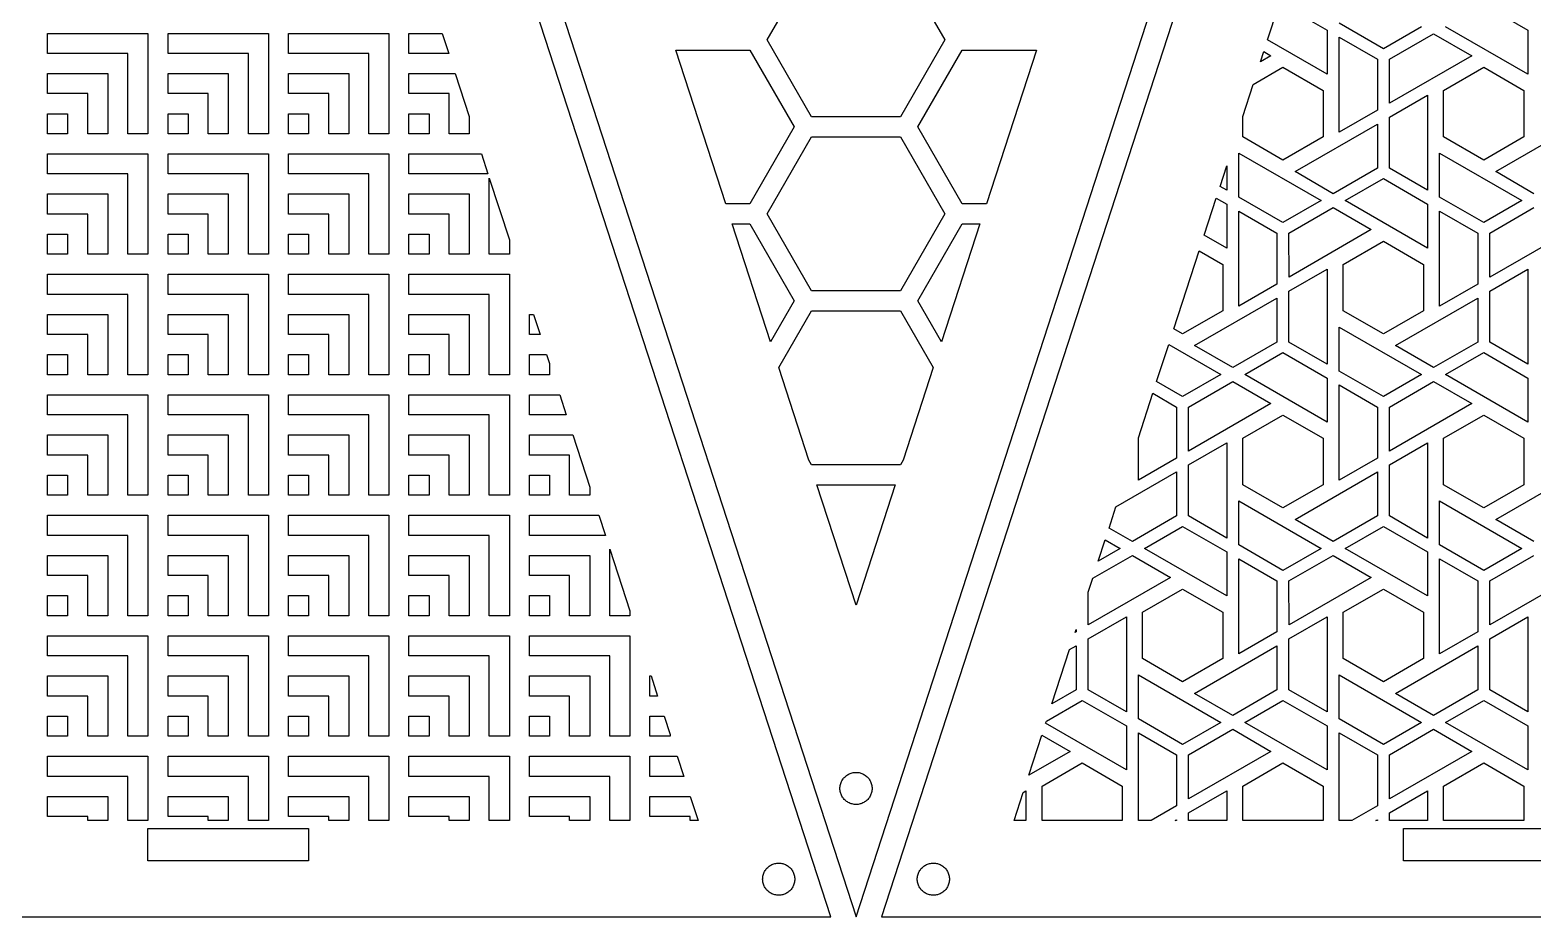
# Model space of a CAD drawing. Header units: metres. Extents: x 20 to 1108, y 20 to 485.
# Drawn here: x 539.2 to 726.4, y 20 to 130.4 of the extents above; entities that cross this region are included whole.
import ezdxf

# ---------------------------------------------------------------- set-up
doc = ezdxf.new("R2010")
doc.units = ezdxf.units.M

msp = doc.modelspace()

# ---------------------------------------------------------------- linework, layer by layer
for p, q in [((638.926, 20), (563.926, 250.826)), ((567.081, 250.826), (642.081, 20.0001)), ((642.081, 20.0001), (717.081, 250.826)), ((720.235, 250.826), (645.235, 20)), ((631.024, 129.176), (636.552, 138.751)), ((647.609, 138.751), (653.137, 129.176)), ((693.329, 129.184), (694.641, 133.225)), ((695.235, 133.567), (700.735, 130.392)), ((720.235, 133.567), (725.735, 130.392)), ((707.735, 128.083), (702.235, 131.258)), ((541.426, 127.5), (541.426, 130)), ((541.426, 130), (553.926, 130)), ((553.926, 130), (553.926, 117.5)), ((556.426, 127.5), (556.426, 130)), ((556.426, 130), (568.926, 130)), ((568.926, 130), (568.926, 117.5)), ((571.426, 127.5), (571.426, 130)), ((571.426, 130), (583.926, 130)), ((583.926, 130), (583.926, 117.5)), ((586.426, 127.5), (586.426, 130)), ((586.426, 130), (590.568, 130)), ((590.568, 130), (591.379, 127.5)), ((636.552, 119.602), (631.024, 129.176)), ((653.137, 129.176), (647.609, 119.602)), ((700.735, 124.908), (693.329, 129.184)), ((700.735, 130.392), (700.735, 124.908)), ((702.235, 129.526), (706.985, 126.784)), ((702.235, 117.691), (702.235, 129.526)), ((712.484, 130.825), (707.735, 128.083)), ((708.485, 126.784), (713.985, 129.959)), ((713.985, 129.959), (718.735, 127.217)), ((725.735, 124.908), (715.486, 130.825)), ((725.735, 130.392), (725.735, 124.908)), ((551.426, 127.5), (541.426, 127.5)), ((551.426, 117.5), (551.426, 127.5)), ((566.426, 127.5), (556.426, 127.5)), ((566.426, 117.5), (566.426, 127.5)), ((581.426, 127.5), (571.426, 127.5)), ((581.426, 117.5), (581.426, 127.5)), ((591.379, 127.5), (586.426, 127.5)), ((625.853, 108.776), (619.631, 127.925)), ((619.631, 127.925), (628.859, 127.925)), ((628.859, 127.925), (634.387, 118.351)), ((649.774, 118.351), (655.302, 127.925)), ((655.302, 127.925), (664.53, 127.925)), ((664.53, 127.925), (658.308, 108.776)), ((692.448, 126.474), (692.854, 127.725)), ((692.854, 127.725), (693.735, 127.217)), ((691.524, 123.63), (695.235, 125.773)), ((693.735, 127.217), (692.448, 126.474)), ((695.235, 125.773), (700.234, 122.887)), ((706.985, 126.784), (706.985, 120.433)), ((708.486, 121.299), (708.485, 126.784)), ((718.735, 127.217), (708.486, 121.299)), ((715.235, 122.886), (720.235, 125.773)), ((720.235, 125.773), (725.235, 122.887)), ((541.426, 122.5), (541.426, 125)), ((541.426, 125), (548.926, 125)), ((548.926, 125), (548.926, 117.5)), ((556.426, 122.5), (556.426, 125)), ((556.426, 125), (563.926, 125)), ((563.926, 125), (563.926, 117.5)), ((571.426, 122.5), (571.426, 125)), ((571.426, 125), (578.926, 125)), ((578.926, 125), (578.926, 117.5)), ((586.426, 122.5), (586.426, 125)), ((586.426, 125), (592.192, 125)), ((592.192, 125), (593.926, 119.663)), ((690.236, 119.664), (691.524, 123.63)), ((546.426, 122.5), (541.426, 122.5)), ((546.426, 117.5), (546.426, 122.5)), ((561.426, 122.5), (556.426, 122.5)), ((561.426, 117.5), (561.426, 122.5)), ((576.426, 122.5), (571.426, 122.5)), ((576.426, 117.5), (576.426, 122.5)), ((591.426, 122.5), (586.426, 122.5)), ((591.426, 117.5), (591.426, 122.5)), ((700.234, 122.887), (700.234, 117.114)), ((708.485, 119.567), (713.235, 122.309)), ((713.235, 122.309), (713.235, 110.475)), ((715.235, 117.113), (715.235, 122.886)), ((725.235, 122.887), (725.235, 117.114)), ((541.426, 117.5), (541.426, 120)), ((541.426, 120), (543.926, 120)), ((543.926, 120), (543.926, 117.5)), ((556.426, 117.5), (556.426, 120)), ((556.426, 120), (558.926, 120)), ((558.926, 120), (558.926, 117.5)), ((571.426, 117.5), (571.426, 120)), ((571.426, 120), (573.926, 120)), ((573.926, 120), (573.926, 117.5)), ((586.426, 117.5), (586.426, 120)), ((586.426, 120), (588.926, 120)), ((588.926, 120), (588.926, 117.5)), ((706.985, 120.433), (702.235, 117.691)), ((593.926, 119.663), (593.926, 117.5)), ((634.387, 118.351), (628.859, 108.776)), ((647.609, 119.602), (636.552, 119.602)), ((655.302, 108.776), (649.774, 118.351)), ((690.236, 117.113), (690.236, 119.664)), ((696.735, 112.783), (706.984, 118.701)), ((706.984, 118.701), (706.985, 113.216)), ((708.485, 113.216), (708.485, 119.567)), ((721.735, 112.783), (731.984, 118.701)), ((543.926, 117.5), (541.426, 117.5)), ((548.926, 117.5), (546.426, 117.5)), ((553.926, 117.5), (551.426, 117.5)), ((558.926, 117.5), (556.426, 117.5)), ((563.926, 117.5), (561.426, 117.5)), ((568.926, 117.5), (566.426, 117.5)), ((573.926, 117.5), (571.426, 117.5)), ((578.926, 117.5), (576.426, 117.5)), ((583.926, 117.5), (581.426, 117.5)), ((588.926, 117.5), (586.426, 117.5)), ((593.926, 117.5), (591.426, 117.5)), ((631.024, 107.526), (636.552, 117.101)), ((636.552, 117.101), (647.609, 117.101)), ((647.609, 117.101), (653.137, 107.526)), ((695.235, 114.228), (690.236, 117.113)), ((700.234, 117.114), (695.235, 114.228)), ((720.235, 114.228), (715.235, 117.113)), ((725.235, 117.114), (720.235, 114.228)), ((541.426, 112.5), (541.426, 115)), ((541.426, 115), (553.926, 115)), ((553.926, 115), (553.926, 102.5)), ((556.426, 112.5), (556.426, 115)), ((556.426, 115), (568.926, 115)), ((568.926, 115), (568.926, 102.5)), ((571.426, 112.5), (571.426, 115)), ((571.426, 115), (583.926, 115)), ((583.926, 115), (583.926, 102.5)), ((586.426, 112.5), (586.426, 115)), ((586.426, 115), (595.441, 115)), ((595.441, 115), (596.253, 112.5)), ((689.735, 109.608), (689.735, 115.093)), ((689.735, 115.093), (699.984, 109.175)), ((714.735, 109.608), (714.735, 115.093)), ((714.735, 115.093), (724.984, 109.175)), ((551.426, 112.5), (541.426, 112.5)), ((551.426, 102.5), (551.426, 112.5)), ((566.426, 112.5), (556.426, 112.5)), ((566.426, 102.5), (566.426, 112.5)), ((581.426, 112.5), (571.426, 112.5)), ((581.426, 102.5), (581.426, 112.5)), ((596.253, 112.5), (586.426, 112.5)), ((687.405, 110.953), (688.235, 113.508)), ((688.235, 113.508), (688.235, 110.475)), ((701.485, 110.041), (696.735, 112.783)), ((706.985, 113.216), (701.485, 110.041)), ((713.235, 110.475), (708.485, 113.216)), ((726.485, 110.041), (721.735, 112.783)), ((596.426, 102.5), (596.426, 111.969)), ((596.426, 111.969), (598.926, 104.274)), ((688.235, 110.475), (687.405, 110.953)), ((702.986, 109.175), (707.735, 111.917)), ((707.735, 111.917), (713.235, 108.742)), ((541.426, 107.5), (541.426, 110)), ((541.426, 110), (548.926, 110)), ((548.926, 110), (548.926, 102.5)), ((556.426, 107.5), (556.426, 110)), ((556.426, 110), (563.926, 110)), ((563.926, 110), (563.926, 102.5)), ((571.426, 107.5), (571.426, 110)), ((571.426, 110), (578.926, 110)), ((578.926, 110), (578.926, 102.5)), ((586.426, 107.5), (586.426, 110)), ((586.426, 110), (593.926, 110)), ((593.926, 110), (593.926, 102.5)), ((628.859, 108.776), (625.853, 108.776)), ((658.308, 108.776), (655.302, 108.776)), ((685.43, 104.876), (686.931, 109.494)), ((686.931, 109.494), (688.235, 108.742)), ((688.235, 108.742), (688.235, 103.257)), ((695.235, 106.433), (689.735, 109.608)), ((699.984, 109.175), (695.235, 106.433)), ((713.235, 103.257), (702.986, 109.175)), ((713.235, 108.742), (713.235, 103.257)), ((720.235, 106.433), (714.735, 109.608)), ((724.984, 109.175), (720.235, 106.433)), ((546.426, 107.5), (541.426, 107.5)), ((546.426, 102.5), (546.426, 107.5)), ((561.426, 107.5), (556.426, 107.5)), ((561.426, 102.5), (561.426, 107.5)), ((576.426, 107.5), (571.426, 107.5)), ((576.426, 102.5), (576.426, 107.5)), ((591.426, 107.5), (586.426, 107.5)), ((591.426, 102.5), (591.426, 107.5)), ((636.552, 97.9503), (631.024, 107.526)), ((653.137, 107.526), (647.609, 97.9503)), ((689.735, 107.875), (694.485, 105.134)), ((689.735, 96.041), (689.735, 107.875)), ((695.985, 105.134), (701.485, 108.309)), ((701.485, 108.309), (706.235, 105.566)), ((714.735, 107.875), (719.485, 105.134)), ((714.735, 96.041), (714.735, 107.875)), ((720.985, 105.134), (726.485, 108.309)), ((541.426, 102.5), (541.426, 105)), ((541.426, 105), (543.926, 105)), ((543.926, 105), (543.926, 102.5)), ((556.426, 102.5), (556.426, 105)), ((556.426, 105), (558.926, 105)), ((558.926, 105), (558.926, 102.5)), ((571.426, 102.5), (571.426, 105)), ((571.426, 105), (573.926, 105)), ((573.926, 105), (573.926, 102.5)), ((586.426, 102.5), (586.426, 105)), ((586.426, 105), (588.926, 105)), ((588.926, 105), (588.926, 102.5)), ((626.666, 106.276), (628.859, 106.276)), ((631.437, 91.59), (626.666, 106.276)), ((628.859, 106.276), (634.387, 96.7003)), ((649.774, 96.7003), (655.302, 106.276)), ((657.496, 106.276), (652.724, 91.59)), ((655.302, 106.276), (657.496, 106.276)), ((688.235, 103.257), (685.43, 104.876)), ((694.485, 105.134), (694.485, 98.7822)), ((695.986, 99.6494), (695.985, 105.134)), ((706.235, 105.566), (695.986, 99.6494)), ((719.485, 105.134), (719.485, 98.7822)), ((720.986, 99.6494), (720.985, 105.134)), ((731.235, 105.566), (720.986, 99.6494)), ((598.926, 104.274), (598.926, 102.5)), ((681.639, 93.209), (684.799, 102.932)), ((684.799, 102.932), (687.734, 101.236)), ((702.736, 101.236), (707.735, 104.122)), ((707.735, 104.122), (712.735, 101.236)), ((543.926, 102.5), (541.426, 102.5)), ((548.926, 102.5), (546.426, 102.5)), ((553.926, 102.5), (551.426, 102.5)), ((558.926, 102.5), (556.426, 102.5)), ((563.926, 102.5), (561.426, 102.5)), ((568.926, 102.5), (566.426, 102.5)), ((573.926, 102.5), (571.426, 102.5)), ((578.926, 102.5), (576.426, 102.5)), ((583.926, 102.5), (581.426, 102.5)), ((588.926, 102.5), (586.426, 102.5)), ((593.926, 102.5), (591.426, 102.5)), ((598.926, 102.5), (596.426, 102.5)), ((687.734, 101.236), (687.734, 95.4639)), ((702.736, 95.4629), (702.736, 101.236)), ((712.735, 101.236), (712.735, 95.4639)), ((541.426, 97.5), (541.426, 100)), ((541.426, 100), (553.926, 100)), ((553.926, 100), (553.926, 87.5)), ((556.426, 97.5), (556.426, 100)), ((556.426, 100), (568.926, 100)), ((568.926, 100), (568.926, 87.5)), ((571.426, 97.5), (571.426, 100)), ((571.426, 100), (583.926, 100)), ((583.926, 100), (583.926, 87.5)), ((586.426, 97.5), (586.426, 100)), ((586.426, 100), (598.926, 100)), ((598.926, 100), (598.926, 87.5)), ((695.985, 97.917), (700.735, 100.659)), ((700.735, 100.659), (700.735, 88.8242)), ((720.985, 97.917), (725.735, 100.659)), ((725.735, 100.659), (725.735, 88.8242)), ((551.426, 97.5), (541.426, 97.5)), ((551.426, 87.5), (551.426, 97.5)), ((566.426, 97.5), (556.426, 97.5)), ((566.426, 87.5), (566.426, 97.5)), ((581.426, 97.5), (571.426, 97.5)), ((581.426, 87.5), (581.426, 97.5)), ((596.426, 97.5), (586.426, 97.5)), ((596.426, 87.5), (596.426, 97.5)), ((647.609, 97.9503), (636.552, 97.9503)), ((694.485, 98.7822), (689.735, 96.041)), ((695.985, 91.5664), (695.985, 97.917)), ((719.485, 98.7822), (714.735, 96.041)), ((720.985, 91.5664), (720.985, 97.917)), ((634.387, 96.7003), (631.437, 91.59)), ((632.477, 88.3907), (636.552, 95.4493)), ((636.552, 95.4493), (647.609, 95.4493)), ((647.609, 95.4493), (651.684, 88.3907)), ((652.724, 91.59), (649.774, 96.7003)), ((687.734, 95.4639), (682.735, 92.5771)), ((684.235, 91.1328), (694.484, 97.0508)), ((694.484, 97.0508), (694.485, 91.5664)), ((707.735, 92.5771), (702.736, 95.4629)), ((712.735, 95.4639), (707.735, 92.5771)), ((709.235, 91.1328), (719.484, 97.0508)), ((719.484, 97.0508), (719.485, 91.5664)), ((541.426, 92.5), (541.426, 95)), ((541.426, 95), (548.926, 95)), ((548.926, 95), (548.926, 87.5)), ((556.426, 92.5), (556.426, 95)), ((556.426, 95), (563.926, 95)), ((563.926, 95), (563.926, 87.5)), ((571.426, 92.5), (571.426, 95)), ((571.426, 95), (578.926, 95)), ((578.926, 95), (578.926, 87.5)), ((586.426, 92.5), (586.426, 95)), ((586.426, 95), (593.926, 95)), ((593.926, 95), (593.926, 87.5)), ((601.426, 92.5), (601.426, 95)), ((601.426, 95), (601.94, 95)), ((601.94, 95), (602.752, 92.5)), ((546.426, 92.5), (541.426, 92.5)), ((546.426, 87.5), (546.426, 92.5)), ((561.426, 92.5), (556.426, 92.5)), ((561.426, 87.5), (561.426, 92.5)), ((576.426, 92.5), (571.426, 92.5)), ((576.426, 87.5), (576.426, 92.5)), ((591.426, 92.5), (586.426, 92.5)), ((591.426, 87.5), (591.426, 92.5)), ((602.752, 92.5), (601.426, 92.5)), ((682.735, 92.5771), (681.639, 93.209)), ((702.235, 87.958), (702.235, 93.4424)), ((702.235, 93.4424), (712.484, 87.5244)), ((541.426, 87.5), (541.426, 90)), ((541.426, 90), (543.926, 90)), ((543.926, 90), (543.926, 87.5)), ((556.426, 87.5), (556.426, 90)), ((556.426, 90), (558.926, 90)), ((558.926, 90), (558.926, 87.5)), ((571.426, 87.5), (571.426, 90)), ((571.426, 90), (573.926, 90)), ((573.926, 90), (573.926, 87.5)), ((586.426, 87.5), (586.426, 90)), ((586.426, 90), (588.926, 90)), ((588.926, 90), (588.926, 87.5)), ((601.426, 87.5), (601.426, 90)), ((601.426, 90), (603.564, 90)), ((603.564, 90), (603.926, 88.8867)), ((679.508, 86.6455), (681.008, 91.2637)), ((681.008, 91.2637), (687.484, 87.5244)), ((688.985, 88.3906), (684.235, 91.1328)), ((694.485, 91.5664), (688.985, 88.3906)), ((690.486, 87.5244), (695.235, 90.2666)), ((695.235, 90.2666), (700.735, 87.0908)), ((700.735, 88.8242), (695.985, 91.5664)), ((713.985, 88.3906), (709.235, 91.1328)), ((719.485, 91.5664), (713.985, 88.3906)), ((715.486, 87.5244), (720.235, 90.2666)), ((720.235, 90.2666), (725.735, 87.0908)), ((725.735, 88.8242), (720.985, 91.5664)), ((603.926, 88.8867), (603.926, 87.5)), ((636.216, 76.882), (632.477, 88.3907)), ((651.684, 88.3907), (647.945, 76.882)), ((707.735, 84.7822), (702.235, 87.958)), ((543.926, 87.5), (541.426, 87.5)), ((548.926, 87.5), (546.426, 87.5)), ((553.926, 87.5), (551.426, 87.5)), ((558.926, 87.5), (556.426, 87.5)), ((563.926, 87.5), (561.426, 87.5)), ((568.926, 87.5), (566.426, 87.5)), ((573.926, 87.5), (571.426, 87.5)), ((578.926, 87.5), (576.426, 87.5)), ((583.926, 87.5), (581.426, 87.5)), ((588.926, 87.5), (586.426, 87.5)), ((593.926, 87.5), (591.426, 87.5)), ((598.926, 87.5), (596.426, 87.5)), ((603.926, 87.5), (601.426, 87.5)), ((682.735, 84.7822), (679.508, 86.6455)), ((687.484, 87.5244), (682.735, 84.7822)), ((683.485, 83.4824), (688.985, 86.6582)), ((688.985, 86.6582), (693.735, 83.916)), ((700.735, 81.6064), (690.486, 87.5244)), ((700.735, 87.0908), (700.735, 81.6064)), ((702.235, 86.2246), (706.985, 83.4824)), ((702.235, 74.3896), (702.235, 86.2246)), ((712.484, 87.5244), (707.735, 84.7822)), ((708.485, 83.4824), (713.985, 86.6582)), ((713.985, 86.6582), (718.735, 83.916)), ((725.735, 81.6064), (715.486, 87.5244)), ((725.735, 87.0908), (725.735, 81.6064)), ((541.426, 82.5), (541.426, 85)), ((541.426, 85), (553.926, 85)), ((553.926, 85), (553.926, 72.5)), ((556.426, 82.5), (556.426, 85)), ((556.426, 85), (568.926, 85)), ((568.926, 85), (568.926, 72.5)), ((571.426, 82.5), (571.426, 85)), ((571.426, 85), (583.926, 85)), ((583.926, 85), (583.926, 72.5)), ((586.426, 82.5), (586.426, 85)), ((586.426, 85), (598.926, 85)), ((598.926, 85), (598.926, 72.5)), ((601.426, 82.5), (601.426, 85)), ((601.426, 85), (605.189, 85)), ((605.189, 85), (606.001, 82.5)), ((677.235, 79.6533), (679.033, 85.1865)), ((679.033, 85.1865), (681.985, 83.4824)), ((551.426, 82.5), (541.426, 82.5)), ((551.426, 72.5), (551.426, 82.5)), ((566.426, 82.5), (556.426, 82.5)), ((566.426, 72.5), (566.426, 82.5)), ((581.426, 82.5), (571.426, 82.5)), ((581.426, 72.5), (581.426, 82.5)), ((596.426, 82.5), (586.426, 82.5)), ((596.426, 72.5), (596.426, 82.5)), ((606.001, 82.5), (601.426, 82.5)), ((681.985, 83.4824), (681.985, 77.1318)), ((683.486, 77.998), (683.485, 83.4824)), ((693.735, 83.916), (683.486, 77.998)), ((690.236, 79.585), (695.235, 82.4717)), ((695.235, 82.4717), (700.234, 79.5859)), ((706.985, 83.4824), (706.985, 77.1318)), ((708.486, 77.998), (708.485, 83.4824)), ((718.735, 83.916), (708.486, 77.998)), ((715.235, 79.585), (720.235, 82.4717)), ((720.235, 82.4717), (725.235, 79.5859)), ((541.426, 77.5), (541.426, 80)), ((541.426, 80), (548.926, 80)), ((548.926, 80), (548.926, 72.5)), ((556.426, 77.5), (556.426, 80)), ((556.426, 80), (563.926, 80)), ((563.926, 80), (563.926, 72.5)), ((571.426, 77.5), (571.426, 80)), ((571.426, 80), (578.926, 80)), ((578.926, 80), (578.926, 72.5)), ((586.426, 77.5), (586.426, 80)), ((586.426, 80), (593.926, 80)), ((593.926, 80), (593.926, 72.5)), ((601.426, 77.5), (601.426, 80)), ((601.426, 80), (606.814, 80)), ((606.814, 80), (608.926, 73.498)), ((677.235, 74.3896), (677.235, 79.6533)), ((683.485, 76.2656), (688.235, 79.0078)), ((688.235, 79.0078), (688.235, 67.1729)), ((690.236, 73.8125), (690.236, 79.585)), ((700.234, 79.5859), (700.234, 73.8125)), ((708.485, 76.2656), (713.235, 79.0078)), ((713.235, 79.0078), (713.235, 67.1729)), ((715.235, 73.8125), (715.235, 79.585)), ((725.235, 79.5859), (725.235, 73.8125)), ((546.426, 77.5), (541.426, 77.5)), ((546.426, 72.5), (546.426, 77.5)), ((561.426, 77.5), (556.426, 77.5)), ((561.426, 72.5), (561.426, 77.5)), ((576.426, 77.5), (571.426, 77.5)), ((576.426, 72.5), (576.426, 77.5)), ((591.426, 77.5), (586.426, 77.5)), ((591.426, 72.5), (591.426, 77.5)), ((606.426, 77.5), (601.426, 77.5)), ((606.426, 72.5), (606.426, 77.5)), ((636.552, 76.299), (636.216, 76.882)), ((647.945, 76.882), (647.609, 76.299)), ((681.985, 77.1318), (677.235, 74.3896)), ((706.985, 77.1318), (702.235, 74.3896)), ((541.426, 72.5), (541.426, 75)), ((541.426, 75), (543.926, 75)), ((543.926, 75), (543.926, 72.5)), ((556.426, 72.5), (556.426, 75)), ((556.426, 75), (558.926, 75)), ((558.926, 75), (558.926, 72.5)), ((571.426, 72.5), (571.426, 75)), ((571.426, 75), (573.926, 75)), ((573.926, 75), (573.926, 72.5)), ((586.426, 72.5), (586.426, 75)), ((586.426, 75), (588.926, 75)), ((588.926, 75), (588.926, 72.5)), ((601.426, 72.5), (601.426, 75)), ((601.426, 75), (603.926, 75)), ((603.926, 75), (603.926, 72.5)), ((647.609, 76.299), (636.552, 76.299)), ((674.437, 71.043), (681.984, 75.3994)), ((681.984, 75.3994), (681.985, 69.915)), ((683.485, 69.915), (683.485, 76.2656)), ((696.735, 69.4824), (706.984, 75.3994)), ((706.984, 75.3994), (706.985, 69.915)), ((708.485, 69.915), (708.485, 76.2656)), ((721.735, 69.4824), (731.984, 75.3994)), ((608.926, 73.498), (608.926, 72.5)), ((637.218, 73.798), (646.943, 73.798)), ((642.081, 58.8331), (637.218, 73.798)), ((646.943, 73.798), (642.081, 58.8331)), ((695.235, 70.9258), (690.236, 73.8125)), ((700.234, 73.8125), (695.235, 70.9258)), ((720.235, 70.9258), (715.235, 73.8125)), ((725.235, 73.8125), (720.235, 70.9258)), ((543.926, 72.5), (541.426, 72.5)), ((548.926, 72.5), (546.426, 72.5)), ((553.926, 72.5), (551.426, 72.5)), ((558.926, 72.5), (556.426, 72.5)), ((563.926, 72.5), (561.426, 72.5)), ((568.926, 72.5), (566.426, 72.5)), ((573.926, 72.5), (571.426, 72.5)), ((578.926, 72.5), (576.426, 72.5)), ((583.926, 72.5), (581.426, 72.5)), ((588.926, 72.5), (586.426, 72.5)), ((593.926, 72.5), (591.426, 72.5)), ((598.926, 72.5), (596.426, 72.5)), ((603.926, 72.5), (601.426, 72.5)), ((608.926, 72.5), (606.426, 72.5)), ((689.735, 66.3066), (689.735, 71.791)), ((689.735, 71.791), (699.984, 65.874)), ((714.735, 66.3066), (714.735, 71.791)), ((714.735, 71.791), (724.984, 65.874)), ((541.426, 67.5), (541.426, 70)), ((541.426, 70), (553.926, 70)), ((553.926, 70), (553.926, 57.5)), ((556.426, 67.5), (556.426, 70)), ((556.426, 70), (568.926, 70)), ((568.926, 70), (568.926, 57.5)), ((571.426, 67.5), (571.426, 70)), ((571.426, 70), (583.926, 70)), ((583.926, 70), (583.926, 57.5)), ((586.426, 67.5), (586.426, 70)), ((586.426, 70), (598.926, 70)), ((598.926, 70), (598.926, 57.5)), ((601.426, 67.5), (601.426, 70)), ((601.426, 70), (610.063, 70)), ((610.063, 70), (610.876, 67.5)), ((673.584, 68.415), (674.437, 71.043)), ((681.985, 69.915), (676.485, 66.7402)), ((688.235, 67.1729), (683.485, 69.915)), ((701.485, 66.7402), (696.735, 69.4824)), ((706.985, 69.915), (701.485, 66.7402)), ((713.235, 67.1729), (708.485, 69.915)), ((726.485, 66.7402), (721.735, 69.4824)), ((551.426, 67.5), (541.426, 67.5)), ((551.426, 57.5), (551.426, 67.5)), ((566.426, 67.5), (556.426, 67.5)), ((566.426, 57.5), (566.426, 67.5)), ((581.426, 67.5), (571.426, 67.5)), ((581.426, 57.5), (581.426, 67.5)), ((596.426, 67.5), (586.426, 67.5)), ((596.426, 57.5), (596.426, 67.5)), ((610.876, 67.5), (601.426, 67.5)), ((676.485, 66.7402), (673.584, 68.415)), ((677.986, 65.873), (682.735, 68.6152)), ((682.735, 68.6152), (688.235, 65.4404)), ((702.986, 65.873), (707.735, 68.6152)), ((707.735, 68.6152), (713.235, 65.4404)), ((611.426, 57.5), (611.426, 65.8037)), ((611.426, 65.8037), (613.926, 58.1094)), ((672.244, 64.291), (673.11, 66.9561)), ((674.984, 65.874), (672.244, 64.291)), ((673.11, 66.9561), (674.984, 65.874)), ((688.235, 59.9561), (677.986, 65.873)), ((695.235, 63.1318), (689.735, 66.3066)), ((699.984, 65.874), (695.235, 63.1318)), ((713.235, 59.9561), (702.986, 65.873)), ((720.235, 63.1318), (714.735, 66.3066)), ((724.984, 65.874), (720.235, 63.1318)), ((541.426, 62.5), (541.426, 65)), ((541.426, 65), (548.926, 65)), ((548.926, 65), (548.926, 57.5)), ((556.426, 62.5), (556.426, 65)), ((556.426, 65), (563.926, 65)), ((563.926, 65), (563.926, 57.5)), ((571.426, 62.5), (571.426, 65)), ((571.426, 65), (578.926, 65)), ((578.926, 65), (578.926, 57.5)), ((586.426, 62.5), (586.426, 65)), ((586.426, 65), (593.926, 65)), ((593.926, 65), (593.926, 57.5)), ((601.426, 62.5), (601.426, 65)), ((601.426, 65), (608.926, 65)), ((608.926, 65), (608.926, 57.5)), ((671.551, 62.1582), (676.485, 65.0068)), ((676.485, 65.0068), (681.235, 62.2646)), ((688.235, 65.4404), (688.235, 59.9561)), ((689.735, 64.5742), (694.485, 61.832)), ((689.735, 52.7393), (689.735, 64.5742)), ((695.985, 61.832), (701.485, 65.0068)), ((701.485, 65.0068), (706.235, 62.2646)), ((713.235, 65.4404), (713.235, 59.9561)), ((714.735, 64.5742), (719.485, 61.832)), ((714.735, 52.7393), (714.735, 64.5742)), ((720.985, 61.832), (726.485, 65.0068)), ((546.426, 62.5), (541.426, 62.5)), ((546.426, 57.5), (546.426, 62.5)), ((561.426, 62.5), (556.426, 62.5)), ((561.426, 57.5), (561.426, 62.5)), ((576.426, 62.5), (571.426, 62.5)), ((576.426, 57.5), (576.426, 62.5)), ((591.426, 62.5), (586.426, 62.5)), ((591.426, 57.5), (591.426, 62.5)), ((606.426, 62.5), (601.426, 62.5)), ((606.426, 57.5), (606.426, 62.5)), ((670.985, 60.4189), (671.551, 62.1582)), ((681.235, 62.2646), (670.986, 56.3477)), ((694.485, 61.832), (694.485, 55.4814)), ((695.986, 56.3477), (695.985, 61.832)), ((706.235, 62.2646), (695.986, 56.3477)), ((719.485, 61.832), (719.485, 55.4814)), ((720.986, 56.3477), (720.985, 61.832)), ((731.235, 62.2646), (720.986, 56.3477)), ((541.426, 57.5), (541.426, 60)), ((541.426, 60), (543.926, 60)), ((543.926, 60), (543.926, 57.5)), ((556.426, 57.5), (556.426, 60)), ((556.426, 60), (558.926, 60)), ((558.926, 60), (558.926, 57.5)), ((571.426, 57.5), (571.426, 60)), ((571.426, 60), (573.926, 60)), ((573.926, 60), (573.926, 57.5)), ((586.426, 57.5), (586.426, 60)), ((586.426, 60), (588.926, 60)), ((588.926, 60), (588.926, 57.5)), ((601.426, 57.5), (601.426, 60)), ((601.426, 60), (603.926, 60)), ((603.926, 60), (603.926, 57.5)), ((670.986, 56.3477), (670.985, 60.4189)), ((677.736, 57.9346), (682.735, 60.8213)), ((682.735, 60.8213), (687.734, 57.9346)), ((702.736, 57.9346), (707.735, 60.8213)), ((707.735, 60.8213), (712.735, 57.9346)), ((613.926, 58.1094), (613.926, 57.5)), ((543.926, 57.5), (541.426, 57.5)), ((548.926, 57.5), (546.426, 57.5)), ((553.926, 57.5), (551.426, 57.5)), ((558.926, 57.5), (556.426, 57.5)), ((563.926, 57.5), (561.426, 57.5)), ((568.926, 57.5), (566.426, 57.5)), ((573.926, 57.5), (571.426, 57.5)), ((578.926, 57.5), (576.426, 57.5)), ((583.926, 57.5), (581.426, 57.5)), ((588.926, 57.5), (586.426, 57.5)), ((593.926, 57.5), (591.426, 57.5)), ((598.926, 57.5), (596.426, 57.5)), ((603.926, 57.5), (601.426, 57.5)), ((608.926, 57.5), (606.426, 57.5)), ((613.926, 57.5), (611.426, 57.5)), ((670.985, 54.6152), (675.735, 57.3574)), ((675.735, 57.3574), (675.735, 45.5225)), ((677.736, 52.1621), (677.736, 57.9346)), ((687.734, 57.9346), (687.734, 52.1621)), ((695.985, 54.6152), (700.735, 57.3574)), ((700.735, 57.3574), (700.735, 45.5225)), ((702.736, 52.1621), (702.736, 57.9346)), ((712.735, 57.9346), (712.735, 52.1621)), ((720.985, 54.6152), (725.735, 57.3574)), ((725.735, 57.3574), (725.735, 45.5225)), ((541.426, 52.5), (541.426, 55)), ((541.426, 55), (553.926, 55)), ((553.926, 55), (553.926, 42.5)), ((556.426, 52.5), (556.426, 55)), ((556.426, 55), (568.926, 55)), ((568.926, 55), (568.926, 42.5)), ((571.426, 52.5), (571.426, 55)), ((571.426, 55), (583.926, 55)), ((583.926, 55), (583.926, 42.5)), ((586.426, 52.5), (586.426, 55)), ((586.426, 55), (598.926, 55)), ((598.926, 55), (598.926, 42.5)), ((601.426, 52.5), (601.426, 55)), ((601.426, 55), (613.926, 55)), ((613.926, 55), (613.926, 42.5)), ((669.357, 55.4072), (669.485, 55.8008)), ((669.485, 55.4814), (669.357, 55.4072)), ((669.485, 55.8008), (669.485, 55.4814)), ((670.985, 48.2646), (670.985, 54.6152)), ((694.485, 55.4814), (689.735, 52.7393)), ((695.985, 48.2646), (695.985, 54.6152)), ((719.485, 55.4814), (714.735, 52.7393)), ((720.985, 48.2646), (720.985, 54.6152)), ((551.426, 52.5), (541.426, 52.5)), ((551.426, 42.5), (551.426, 52.5)), ((566.426, 52.5), (556.426, 52.5)), ((566.426, 42.5), (566.426, 52.5)), ((581.426, 52.5), (571.426, 52.5)), ((581.426, 42.5), (581.426, 52.5)), ((596.426, 52.5), (586.426, 52.5)), ((596.426, 42.5), (596.426, 52.5)), ((611.426, 52.5), (601.426, 52.5)), ((611.426, 42.5), (611.426, 52.5)), ((666.471, 46.5244), (668.665, 53.2754)), ((668.665, 53.2754), (669.484, 53.749)), ((669.484, 53.749), (669.485, 48.2646)), ((684.235, 47.832), (694.484, 53.749)), ((694.484, 53.749), (694.485, 48.2646)), ((709.235, 47.832), (719.484, 53.749)), ((719.484, 53.749), (719.485, 48.2646)), ((682.735, 49.2754), (677.736, 52.1621)), ((687.734, 52.1621), (682.735, 49.2754)), ((707.735, 49.2754), (702.736, 52.1621)), ((712.735, 52.1621), (707.735, 49.2754)), ((541.426, 47.5), (541.426, 50)), ((541.426, 50), (548.926, 50)), ((548.926, 50), (548.926, 42.5)), ((556.426, 47.5), (556.426, 50)), ((556.426, 50), (563.926, 50)), ((563.926, 50), (563.926, 42.5)), ((571.426, 47.5), (571.426, 50)), ((571.426, 50), (578.926, 50)), ((578.926, 50), (578.926, 42.5)), ((586.426, 47.5), (586.426, 50)), ((586.426, 50), (593.926, 50)), ((593.926, 50), (593.926, 42.5)), ((601.426, 47.5), (601.426, 50)), ((601.426, 50), (608.926, 50)), ((608.926, 50), (608.926, 42.5)), ((616.426, 47.5), (616.426, 50)), ((616.426, 50), (616.561, 50)), ((616.561, 50), (617.374, 47.5)), ((677.235, 44.6562), (677.235, 50.1406)), ((677.235, 50.1406), (687.484, 44.2236)), ((702.235, 44.6562), (702.235, 50.1406)), ((702.235, 50.1406), (712.484, 44.2236)), ((546.426, 47.5), (541.426, 47.5)), ((546.426, 42.5), (546.426, 47.5)), ((561.426, 47.5), (556.426, 47.5)), ((561.426, 42.5), (561.426, 47.5)), ((576.426, 47.5), (571.426, 47.5)), ((576.426, 42.5), (576.426, 47.5)), ((591.426, 47.5), (586.426, 47.5)), ((591.426, 42.5), (591.426, 47.5)), ((606.426, 47.5), (601.426, 47.5)), ((606.426, 42.5), (606.426, 47.5)), ((617.374, 47.5), (616.426, 47.5)), ((665.778, 44.3916), (670.235, 46.9648)), ((669.485, 48.2646), (666.471, 46.5244)), ((670.235, 46.9648), (675.735, 43.79)), ((675.735, 45.5225), (670.985, 48.2646)), ((688.985, 45.0889), (684.235, 47.832)), ((694.485, 48.2646), (688.985, 45.0889)), ((690.486, 44.2227), (695.235, 46.9648)), ((695.235, 46.9648), (700.735, 43.79)), ((700.735, 45.5225), (695.985, 48.2646)), ((713.985, 45.0889), (709.235, 47.832)), ((719.485, 48.2646), (713.985, 45.0889)), ((715.486, 44.2227), (720.235, 46.9648)), ((720.235, 46.9648), (725.735, 43.79)), ((725.735, 45.5225), (720.985, 48.2646)), ((541.426, 42.5), (541.426, 45)), ((541.426, 45), (543.926, 45)), ((543.926, 45), (543.926, 42.5)), ((556.426, 42.5), (556.426, 45)), ((556.426, 45), (558.926, 45)), ((558.926, 45), (558.926, 42.5)), ((571.426, 42.5), (571.426, 45)), ((571.426, 45), (573.926, 45)), ((573.926, 45), (573.926, 42.5)), ((586.426, 42.5), (586.426, 45)), ((586.426, 45), (588.926, 45)), ((588.926, 45), (588.926, 42.5)), ((601.426, 42.5), (601.426, 45)), ((601.426, 45), (603.926, 45)), ((603.926, 45), (603.926, 42.5)), ((616.426, 42.5), (616.426, 45)), ((616.426, 45), (618.186, 45)), ((618.186, 45), (618.926, 42.7217)), ((665.685, 44.1074), (665.778, 44.3916)), ((675.735, 38.3057), (665.685, 44.1074)), ((675.735, 43.79), (675.735, 38.3057)), ((682.735, 41.4805), (677.235, 44.6562)), ((687.484, 44.2236), (682.735, 41.4805)), ((683.485, 40.1816), (688.985, 43.3564)), ((688.985, 43.3564), (693.735, 40.6143)), ((700.735, 38.3057), (690.486, 44.2227)), ((700.735, 43.79), (700.735, 38.3057)), ((707.735, 41.4805), (702.235, 44.6562)), ((712.484, 44.2236), (707.735, 41.4805)), ((708.485, 40.1816), (713.985, 43.3564)), ((713.985, 43.3564), (718.735, 40.6143)), ((725.735, 38.3057), (715.486, 44.2227)), ((725.735, 43.79), (725.735, 38.3057)), ((543.926, 42.5), (541.426, 42.5)), ((548.926, 42.5), (546.426, 42.5)), ((553.926, 42.5), (551.426, 42.5)), ((558.926, 42.5), (556.426, 42.5)), ((563.926, 42.5), (561.426, 42.5)), ((568.926, 42.5), (566.426, 42.5)), ((573.926, 42.5), (571.426, 42.5)), ((578.926, 42.5), (576.426, 42.5)), ((583.926, 42.5), (581.426, 42.5)), ((588.926, 42.5), (586.426, 42.5)), ((593.926, 42.5), (591.426, 42.5)), ((598.926, 42.5), (596.426, 42.5)), ((603.926, 42.5), (601.426, 42.5)), ((608.926, 42.5), (606.426, 42.5)), ((613.926, 42.5), (611.426, 42.5)), ((618.926, 42.5), (616.426, 42.5)), ((618.926, 42.7217), (618.926, 42.5)), ((663.585, 37.6406), (665.212, 42.6484)), ((665.212, 42.6484), (668.735, 40.6143)), ((677.235, 32), (677.235, 42.9229)), ((677.235, 42.9229), (681.985, 40.1816)), ((702.235, 32), (702.235, 42.9229)), ((702.235, 42.9229), (706.985, 40.1816)), ((541.426, 37.5), (541.426, 40)), ((541.426, 40), (553.926, 40)), ((553.926, 40), (553.926, 32)), ((556.426, 37.5), (556.426, 40)), ((556.426, 40), (568.926, 40)), ((568.926, 40), (568.926, 32)), ((571.426, 37.5), (571.426, 40)), ((571.426, 40), (583.926, 40)), ((583.926, 40), (583.926, 32)), ((586.426, 37.5), (586.426, 40)), ((586.426, 40), (598.926, 40)), ((598.926, 40), (598.926, 32)), ((601.426, 37.5), (601.426, 40)), ((601.426, 40), (613.926, 40)), ((613.926, 40), (613.926, 32)), ((616.426, 37.5), (616.426, 40)), ((616.426, 40), (619.81, 40)), ((619.81, 40), (620.623, 37.5)), ((668.735, 40.6143), (663.585, 37.6406)), ((681.985, 40.1816), (681.985, 33.8311)), ((683.486, 34.6973), (683.485, 40.1816)), ((693.735, 40.6143), (683.486, 34.6973)), ((706.985, 40.1816), (706.985, 33.8311)), ((708.486, 34.6973), (708.485, 40.1816)), ((718.735, 40.6143), (708.486, 34.6973)), ((551.426, 37.5), (541.426, 37.5)), ((551.426, 32), (551.426, 37.5)), ((566.426, 37.5), (556.426, 37.5)), ((566.426, 32), (566.426, 37.5)), ((581.426, 37.5), (571.426, 37.5)), ((581.426, 32), (581.426, 37.5)), ((596.426, 37.5), (586.426, 37.5)), ((596.426, 32), (596.426, 37.5)), ((611.426, 37.5), (601.426, 37.5)), ((611.426, 32), (611.426, 37.5)), ((620.623, 37.5), (616.426, 37.5)), ((640.623, 37.3693), (640.712, 37.4581)), ((640.712, 37.4581), (640.806, 37.5411)), ((640.806, 37.5411), (640.905, 37.6183)), ((640.905, 37.6183), (641.009, 37.6886)), ((641.009, 37.6886), (641.117, 37.7521)), ((641.117, 37.7521), (641.229, 37.8097)), ((641.229, 37.8097), (641.344, 37.8595)), ((641.344, 37.8595), (641.463, 37.9025)), ((641.463, 37.9025), (641.584, 37.9376)), ((641.584, 37.9376), (641.706, 37.964)), ((641.706, 37.964), (641.83, 37.9845)), ((641.83, 37.9845), (641.955, 37.9962)), ((641.955, 37.9962), (642.081, 38.0001)), ((642.081, 38.0001), (642.207, 37.9962)), ((642.207, 37.9962), (642.332, 37.9845)), ((642.332, 37.9845), (642.456, 37.964)), ((642.456, 37.964), (642.578, 37.9376)), ((642.578, 37.9376), (642.699, 37.9025)), ((642.699, 37.9025), (642.817, 37.8595)), ((642.817, 37.8595), (642.932, 37.8097)), ((642.932, 37.8097), (643.045, 37.7521)), ((643.045, 37.7521), (643.152, 37.6886)), ((643.152, 37.6886), (643.256, 37.6183)), ((643.256, 37.6183), (643.355, 37.5411)), ((643.355, 37.5411), (643.45, 37.4581)), ((643.45, 37.4581), (643.539, 37.3693)), ((665.236, 36.2842), (670.235, 39.1699)), ((670.235, 39.1699), (675.234, 36.2842)), ((690.236, 36.2842), (695.235, 39.1699)), ((695.235, 39.1699), (700.234, 36.2842)), ((715.235, 36.2842), (720.235, 39.1699)), ((720.235, 39.1699), (725.235, 36.2842)), ((640.081, 36.0001), (640.085, 36.1251)), ((640.085, 35.8741), (640.081, 36.0001)), ((640.085, 36.1251), (640.096, 36.2501)), ((640.096, 35.7491), (640.085, 35.8741)), ((640.096, 36.2501), (640.116, 36.3751)), ((640.116, 35.6251), (640.096, 35.7491)), ((640.116, 36.3751), (640.143, 36.4972)), ((640.143, 35.5021), (640.116, 35.6251)), ((640.143, 36.4972), (640.178, 36.6183)), ((640.178, 36.6183), (640.221, 36.7365)), ((640.221, 36.7365), (640.271, 36.8517)), ((640.271, 36.8517), (640.328, 36.963)), ((640.328, 36.963), (640.392, 37.0714)), ((640.392, 37.0714), (640.463, 37.1749)), ((640.463, 37.1749), (640.54, 37.2755)), ((640.54, 37.2755), (640.623, 37.3693)), ((643.539, 37.3693), (643.622, 37.2755)), ((643.622, 37.2755), (643.699, 37.1749)), ((643.699, 37.1749), (643.769, 37.0714)), ((643.769, 37.0714), (643.834, 36.963)), ((643.834, 36.963), (643.89, 36.8517)), ((643.89, 36.8517), (643.94, 36.7365)), ((643.94, 36.7365), (643.983, 36.6183)), ((643.983, 36.6183), (644.018, 36.4972)), ((644.018, 36.4972), (644.046, 36.3751)), ((644.046, 35.6251), (644.018, 35.5021)), ((644.046, 36.3751), (644.065, 36.2501)), ((644.065, 35.7491), (644.046, 35.6251)), ((644.065, 36.2501), (644.077, 36.1251)), ((644.077, 35.8741), (644.065, 35.7491)), ((644.077, 36.1251), (644.081, 36.0001)), ((644.081, 36.0001), (644.077, 35.8741)), ((662.891, 35.5078), (663.235, 35.707)), ((663.235, 35.707), (663.235, 32)), ((665.236, 32), (665.236, 36.2842)), ((675.234, 36.2842), (675.234, 32)), ((683.485, 32.9648), (688.235, 35.707)), ((688.235, 35.707), (688.235, 32)), ((690.236, 32), (690.236, 36.2842)), ((700.234, 36.2842), (700.234, 32)), ((708.485, 32.9648), (713.235, 35.707)), ((713.235, 35.707), (713.235, 32)), ((715.235, 32), (715.235, 36.2842)), ((725.235, 36.2842), (725.235, 32)), ((541.426, 32.5), (541.426, 35)), ((541.426, 35), (548.926, 35)), ((548.926, 35), (548.926, 32)), ((556.426, 32.5), (556.426, 35)), ((556.426, 35), (563.926, 35)), ((563.926, 35), (563.926, 32)), ((571.426, 32.5), (571.426, 35)), ((571.426, 35), (578.926, 35)), ((578.926, 35), (578.926, 32)), ((586.426, 32.5), (586.426, 35)), ((586.426, 35), (593.926, 35)), ((593.926, 35), (593.926, 32)), ((601.426, 32.5), (601.426, 35)), ((601.426, 35), (608.926, 35)), ((608.926, 35), (608.926, 32)), ((616.426, 32.5), (616.426, 35)), ((616.426, 35), (621.435, 35)), ((621.435, 35), (622.41, 32)), ((640.178, 35.382), (640.143, 35.5021)), ((640.221, 35.2648), (640.178, 35.382)), ((640.271, 35.1486), (640.221, 35.2648)), ((640.328, 35.0363), (640.271, 35.1486)), ((640.392, 34.9279), (640.328, 35.0363)), ((640.463, 34.8243), (640.392, 34.9279)), ((640.54, 34.7257), (640.463, 34.8243)), ((640.623, 34.631), (640.54, 34.7257)), ((640.712, 34.5421), (640.623, 34.631)), ((640.806, 34.4591), (640.712, 34.5421)), ((640.905, 34.382), (640.806, 34.4591)), ((641.009, 34.3116), (640.905, 34.382)), ((641.117, 34.2472), (641.009, 34.3116)), ((641.229, 34.1906), (641.117, 34.2472)), ((641.344, 34.1407), (641.229, 34.1906)), ((641.463, 34.0988), (641.344, 34.1407)), ((641.584, 34.0636), (641.463, 34.0988)), ((641.706, 34.0353), (641.584, 34.0636)), ((641.83, 34.0167), (641.706, 34.0353)), ((641.955, 34.004), (641.83, 34.0167)), ((642.081, 34.0001), (641.955, 34.004)), ((642.207, 34.004), (642.081, 34.0001)), ((642.332, 34.0167), (642.207, 34.004)), ((642.456, 34.0353), (642.332, 34.0167)), ((642.578, 34.0636), (642.456, 34.0353)), ((642.699, 34.0988), (642.578, 34.0636)), ((642.817, 34.1407), (642.699, 34.0988)), ((642.932, 34.1906), (642.817, 34.1407)), ((643.045, 34.2472), (642.932, 34.1906)), ((643.152, 34.3116), (643.045, 34.2472)), ((643.256, 34.382), (643.152, 34.3116)), ((643.355, 34.4591), (643.256, 34.382)), ((643.45, 34.5421), (643.355, 34.4591)), ((643.539, 34.631), (643.45, 34.5421)), ((643.622, 34.7257), (643.539, 34.631)), ((643.699, 34.8243), (643.622, 34.7257)), ((643.769, 34.9279), (643.699, 34.8243)), ((643.834, 35.0363), (643.769, 34.9279)), ((643.89, 35.1486), (643.834, 35.0363)), ((643.94, 35.2648), (643.89, 35.1486)), ((643.983, 35.382), (643.94, 35.2648)), ((644.018, 35.5021), (643.983, 35.382)), ((661.752, 32), (662.891, 35.5078)), ((681.985, 33.8311), (678.814, 32)), ((706.985, 33.8311), (703.814, 32)), ((546.426, 32.5), (541.426, 32.5)), ((546.426, 32), (546.426, 32.5)), ((548.926, 32), (546.426, 32)), ((553.926, 32), (551.426, 32)), ((561.426, 32.5), (556.426, 32.5)), ((561.426, 32), (561.426, 32.5)), ((563.926, 32), (561.426, 32)), ((568.926, 32), (566.426, 32)), ((576.426, 32.5), (571.426, 32.5)), ((576.426, 32), (576.426, 32.5)), ((578.926, 32), (576.426, 32)), ((583.926, 32), (581.426, 32)), ((591.426, 32.5), (586.426, 32.5)), ((591.426, 32), (591.426, 32.5)), ((593.926, 32), (591.426, 32)), ((598.926, 32), (596.426, 32)), ((606.426, 32.5), (601.426, 32.5)), ((606.426, 32), (606.426, 32.5)), ((608.926, 32), (606.426, 32)), ((613.926, 32), (611.426, 32)), ((621.426, 32.5), (616.426, 32.5)), ((621.426, 32), (621.426, 32.5)), ((622.41, 32), (621.426, 32)), ((663.235, 32), (661.752, 32)), ((675.234, 32), (665.236, 32)), ((678.814, 32), (677.235, 32)), ((681.814, 32), (681.984, 32.0986)), ((681.984, 32), (681.814, 32)), ((681.984, 32.0986), (681.984, 32)), ((683.485, 32), (683.485, 32.9648)), ((688.235, 32), (683.485, 32)), ((700.234, 32), (690.236, 32)), ((703.814, 32), (702.235, 32)), ((706.814, 32), (706.984, 32.0986)), ((706.984, 32), (706.814, 32)), ((706.984, 32.0986), (706.984, 32)), ((708.485, 32), (708.485, 32.9648)), ((713.235, 32), (708.485, 32)), ((725.235, 32), (715.235, 32)), ((553.926, 27), (553.926, 31)), ((553.926, 31), (573.926, 31)), ((573.926, 31), (573.926, 27)), ((710.235, 27), (710.235, 31)), ((710.235, 31), (730.235, 31)), ((573.926, 27), (553.926, 27)), ((631.085, 26.1602), (631.179, 26.2432)), ((631.179, 26.2432), (631.279, 26.3203)), ((631.279, 26.3203), (631.382, 26.3906)), ((631.382, 26.3906), (631.491, 26.4551)), ((631.491, 26.4551), (631.603, 26.5117)), ((631.603, 26.5117), (631.718, 26.5615)), ((631.718, 26.5615), (631.836, 26.6045)), ((631.836, 26.6045), (631.957, 26.6396)), ((631.957, 26.6396), (632.08, 26.667)), ((632.08, 26.667), (632.204, 26.6865)), ((632.204, 26.6865), (632.329, 26.6982)), ((632.329, 26.6982), (632.455, 26.7021)), ((632.455, 26.7021), (632.58, 26.6982)), ((632.58, 26.6982), (632.705, 26.6865)), ((632.705, 26.6865), (632.829, 26.667)), ((632.829, 26.667), (632.952, 26.6396)), ((632.952, 26.6396), (633.072, 26.6045)), ((633.072, 26.6045), (633.19, 26.5615)), ((633.19, 26.5615), (633.306, 26.5117)), ((633.306, 26.5117), (633.417, 26.4551)), ((633.417, 26.4551), (633.526, 26.3906)), ((633.526, 26.3906), (633.629, 26.3203)), ((633.629, 26.3203), (633.729, 26.2432)), ((633.729, 26.2432), (633.824, 26.1602)), ((650.338, 26.1602), (650.432, 26.2432)), ((650.432, 26.2432), (650.532, 26.3203)), ((650.532, 26.3203), (650.635, 26.3906)), ((650.635, 26.3906), (650.744, 26.4551)), ((650.744, 26.4551), (650.855, 26.5117)), ((650.855, 26.5117), (650.971, 26.5615)), ((650.971, 26.5615), (651.09, 26.6045)), ((651.09, 26.6045), (651.21, 26.6396)), ((651.21, 26.6396), (651.333, 26.667)), ((651.333, 26.667), (651.457, 26.6865)), ((651.457, 26.6865), (651.582, 26.6982)), ((651.582, 26.6982), (651.707, 26.7021)), ((651.707, 26.7021), (651.833, 26.6982)), ((651.833, 26.6982), (651.958, 26.6865)), ((651.958, 26.6865), (652.082, 26.667)), ((652.082, 26.667), (652.205, 26.6396)), ((652.205, 26.6396), (652.325, 26.6045)), ((652.325, 26.6045), (652.443, 26.5615)), ((652.443, 26.5615), (652.558, 26.5117)), ((652.558, 26.5117), (652.671, 26.4551)), ((652.671, 26.4551), (652.779, 26.3906)), ((652.779, 26.3906), (652.883, 26.3203)), ((652.883, 26.3203), (652.982, 26.2432)), ((652.982, 26.2432), (653.076, 26.1602)), ((730.235, 27), (710.235, 27)), ((630.455, 24.7021), (630.459, 24.8281)), ((630.459, 24.5771), (630.455, 24.7021)), ((630.459, 24.8281), (630.47, 24.9531)), ((630.47, 24.4512), (630.459, 24.5771)), ((630.47, 24.9531), (630.49, 25.0771)), ((630.49, 24.3271), (630.47, 24.4512)), ((630.49, 25.0771), (630.517, 25.1992)), ((630.517, 24.2051), (630.49, 24.3271)), ((630.517, 25.1992), (630.552, 25.3203)), ((630.552, 25.3203), (630.594, 25.4385)), ((630.594, 25.4385), (630.644, 25.5537)), ((630.644, 25.5537), (630.702, 25.666)), ((630.702, 25.666), (630.765, 25.7744)), ((630.765, 25.7744), (630.836, 25.8779)), ((630.836, 25.8779), (630.913, 25.9775)), ((630.913, 25.9775), (630.997, 26.0713)), ((630.997, 26.0713), (631.085, 26.1602)), ((633.824, 26.1602), (633.912, 26.0713)), ((633.912, 26.0713), (633.996, 25.9775)), ((633.996, 25.9775), (634.072, 25.8779)), ((634.072, 25.8779), (634.143, 25.7744)), ((634.143, 25.7744), (634.207, 25.666)), ((634.207, 25.666), (634.264, 25.5537)), ((634.264, 25.5537), (634.314, 25.4385)), ((634.314, 25.4385), (634.356, 25.3203)), ((634.356, 25.3203), (634.391, 25.1992)), ((634.391, 25.1992), (634.418, 25.0771)), ((634.418, 24.3271), (634.391, 24.2051)), ((634.418, 25.0771), (634.438, 24.9531)), ((634.438, 24.4512), (634.418, 24.3271)), ((634.438, 24.9531), (634.45, 24.8281)), ((634.45, 24.5771), (634.438, 24.4512)), ((634.45, 24.8281), (634.455, 24.7021)), ((634.455, 24.7021), (634.45, 24.5771)), ((649.707, 24.7021), (649.712, 24.8281)), ((649.712, 24.5771), (649.707, 24.7021)), ((649.712, 24.8281), (649.723, 24.9531)), ((649.723, 24.4512), (649.712, 24.5771)), ((649.723, 24.9531), (649.743, 25.0771)), ((649.743, 24.3271), (649.723, 24.4512)), ((649.743, 25.0771), (649.77, 25.1992)), ((649.77, 24.2051), (649.743, 24.3271)), ((649.77, 25.1992), (649.805, 25.3203)), ((649.805, 25.3203), (649.847, 25.4385)), ((649.847, 25.4385), (649.897, 25.5537)), ((649.897, 25.5537), (649.955, 25.666)), ((649.955, 25.666), (650.018, 25.7744)), ((650.018, 25.7744), (650.09, 25.8779)), ((650.09, 25.8779), (650.166, 25.9775)), ((650.166, 25.9775), (650.25, 26.0713)), ((650.25, 26.0713), (650.338, 26.1602)), ((653.076, 26.1602), (653.165, 26.0713)), ((653.165, 26.0713), (653.249, 25.9775)), ((653.249, 25.9775), (653.325, 25.8779)), ((653.325, 25.8779), (653.396, 25.7744)), ((653.396, 25.7744), (653.46, 25.666)), ((653.46, 25.666), (653.517, 25.5537)), ((653.517, 25.5537), (653.567, 25.4385)), ((653.567, 25.4385), (653.609, 25.3203)), ((653.609, 25.3203), (653.644, 25.1992)), ((653.644, 25.1992), (653.672, 25.0771)), ((653.672, 24.3271), (653.644, 24.2051)), ((653.672, 25.0771), (653.691, 24.9531)), ((653.691, 24.4512), (653.672, 24.3271)), ((653.691, 24.9531), (653.703, 24.8281)), ((653.703, 24.5771), (653.691, 24.4512)), ((653.703, 24.8281), (653.707, 24.7021)), ((653.707, 24.7021), (653.703, 24.5771)), ((630.552, 24.084), (630.517, 24.2051)), ((630.594, 23.9658), (630.552, 24.084)), ((630.644, 23.8506), (630.594, 23.9658)), ((630.702, 23.7393), (630.644, 23.8506)), ((630.765, 23.6309), (630.702, 23.7393)), ((630.836, 23.5264), (630.765, 23.6309)), ((630.913, 23.4277), (630.836, 23.5264)), ((630.997, 23.333), (630.913, 23.4277)), ((631.085, 23.2441), (630.997, 23.333)), ((631.179, 23.1611), (631.085, 23.2441)), ((631.279, 23.084), (631.179, 23.1611)), ((631.382, 23.0137), (631.279, 23.084)), ((631.491, 22.9492), (631.382, 23.0137)), ((631.603, 22.8926), (631.491, 22.9492)), ((631.718, 22.8428), (631.603, 22.8926)), ((631.836, 22.7998), (631.718, 22.8428)), ((631.957, 22.7646), (631.836, 22.7998)), ((632.08, 22.7373), (631.957, 22.7646)), ((632.204, 22.7178), (632.08, 22.7373)), ((632.329, 22.7061), (632.204, 22.7178)), ((632.455, 22.7021), (632.329, 22.7061)), ((632.58, 22.7061), (632.455, 22.7021)), ((632.705, 22.7178), (632.58, 22.7061)), ((632.829, 22.7373), (632.705, 22.7178)), ((632.952, 22.7646), (632.829, 22.7373)), ((633.072, 22.7998), (632.952, 22.7646)), ((633.19, 22.8428), (633.072, 22.7998)), ((633.306, 22.8926), (633.19, 22.8428)), ((633.417, 22.9492), (633.306, 22.8926)), ((633.526, 23.0137), (633.417, 22.9492)), ((633.629, 23.084), (633.526, 23.0137)), ((633.729, 23.1611), (633.629, 23.084)), ((633.824, 23.2441), (633.729, 23.1611)), ((633.912, 23.333), (633.824, 23.2441)), ((633.996, 23.4277), (633.912, 23.333)), ((634.072, 23.5264), (633.996, 23.4277)), ((634.143, 23.6309), (634.072, 23.5264)), ((634.207, 23.7393), (634.143, 23.6309)), ((634.264, 23.8506), (634.207, 23.7393)), ((634.314, 23.9658), (634.264, 23.8506)), ((634.356, 24.084), (634.314, 23.9658)), ((634.391, 24.2051), (634.356, 24.084)), ((649.805, 24.084), (649.77, 24.2051)), ((649.847, 23.9658), (649.805, 24.084)), ((649.897, 23.8506), (649.847, 23.9658)), ((649.955, 23.7393), (649.897, 23.8506)), ((650.018, 23.6309), (649.955, 23.7393)), ((650.09, 23.5264), (650.018, 23.6309)), ((650.166, 23.4277), (650.09, 23.5264)), ((650.25, 23.333), (650.166, 23.4277)), ((650.338, 23.2441), (650.25, 23.333)), ((650.432, 23.1611), (650.338, 23.2441)), ((650.532, 23.084), (650.432, 23.1611)), ((650.635, 23.0137), (650.532, 23.084)), ((650.744, 22.9492), (650.635, 23.0137)), ((650.855, 22.8926), (650.744, 22.9492)), ((650.971, 22.8428), (650.855, 22.8926)), ((651.09, 22.7998), (650.971, 22.8428)), ((651.21, 22.7646), (651.09, 22.7998)), ((651.333, 22.7373), (651.21, 22.7646)), ((651.457, 22.7178), (651.333, 22.7373)), ((651.582, 22.7061), (651.457, 22.7178)), ((651.707, 22.7021), (651.582, 22.7061)), ((651.833, 22.7061), (651.707, 22.7021)), ((651.958, 22.7178), (651.833, 22.7061)), ((652.082, 22.7373), (651.958, 22.7178)), ((652.205, 22.7646), (652.082, 22.7373)), ((652.325, 22.7998), (652.205, 22.7646)), ((652.443, 22.8428), (652.325, 22.7998)), ((652.558, 22.8926), (652.443, 22.8428)), ((652.671, 22.9492), (652.558, 22.8926)), ((652.779, 23.0137), (652.671, 22.9492)), ((652.883, 23.084), (652.779, 23.0137)), ((652.982, 23.1611), (652.883, 23.084)), ((653.076, 23.2441), (652.982, 23.1611)), ((653.165, 23.333), (653.076, 23.2441)), ((653.249, 23.4277), (653.165, 23.333)), ((653.325, 23.5264), (653.249, 23.4277)), ((653.396, 23.6309), (653.325, 23.5264)), ((653.46, 23.7393), (653.396, 23.6309)), ((653.517, 23.8506), (653.46, 23.7393)), ((653.567, 23.9658), (653.517, 23.8506)), ((653.609, 24.084), (653.567, 23.9658)), ((653.644, 24.2051), (653.609, 24.084)), ((488.926, 20), (638.926, 20)), ((645.235, 20), (795.235, 20))]:
    msp.add_line(p, q)

doc.saveas('drawing.dxf')
